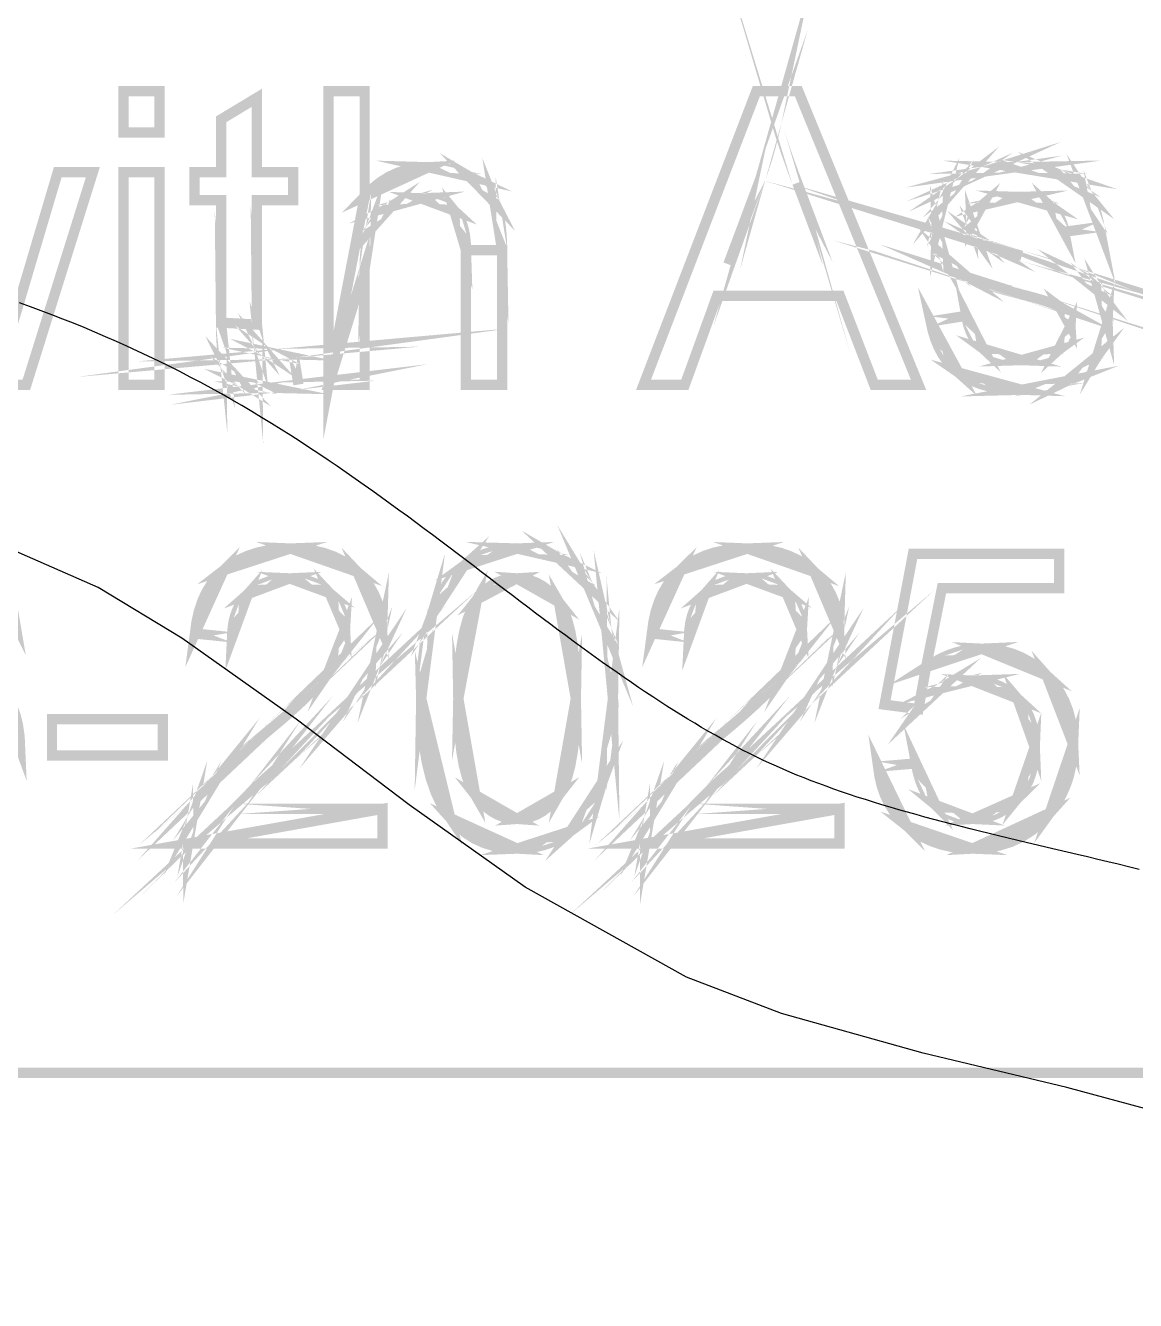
# Model space of a CAD drawing. Extents: x -600 to 1206, y -204 to 1404.
# Drawn here: x 336.7 to 444.8, y 999.1 to 1123.3 of the extents above; entities that cross this region are included whole.
import ezdxf

# ---------------------------------------------------------------- set-up
doc = ezdxf.new("R2010")
doc.units = 0
doc.linetypes.add('11', pattern=[18.75098419189453, 12.500656127929688, -6.250328063964844])
doc.layers.get('0').update_dxf_attribs({"linetype": 'CONTINUOUS'})
doc.layers.add('EASEMENT', color=7, linetype='CONTINUOUS')
doc.layers.add('POND', color=7, linetype='CONTINUOUS')

msp = doc.modelspace()

# ---------------------------------------------------------------- linework, layer by layer
at = {"color": 7, "const_width": 1}
for points in [[(0, 1200), (798.26171875, 1200), (798.26171875, 1021.25), (0, 1021.25), (0, 1200)], [(411.8359375, 1107.96875), (411.459661989796, 1108.9748086734696), (411.1120854591837, 1109.9282525510205), (410.7932079081632, 1110.829081632653), (410.5030293367347, 1111.6772959183675), (410.24154974489795, 1112.4728954081634), (410.0087691326531, 1113.215880102041), (409.8046875, 1113.90625), (411.8359375, 1107.96875)], [(409.8046875, 1113.90625), (409.6392697704082, 1113.1202168367352), (409.45551658163265, 1112.3357780612246), (409.25342793367344, 1111.5529336734692), (409.03300382653066, 1110.7716836734694), (408.7942442602041, 1109.9920280612246), (408.5371492346939, 1109.2139668367347), (408.26171875, 1108.4375), (409.8046875, 1113.90625)], [(346.2109375, 1112.87109375), (346.2109375, 1116.9140625), (349.7265625, 1116.9140625), (349.7265625, 1112.87109375), (346.2109375, 1112.87109375)], [(355.72265625, 1094.35546875), (355.72265625, 1106.2890625), (353.14453125, 1106.2890625), (353.14453125, 1109.0234375), (355.72265625, 1109.0234375), (355.72265625, 1114.16015625), (359.21875, 1116.26953125), (359.21875, 1109.0234375), (362.75390625, 1109.0234375), (362.75390625, 1106.2890625), (359.21875, 1106.2890625), (359.21875, 1094.16015625), (359.21875, 1094.16015625), (355.72265625, 1094.35546875)], [(366.19140625, 1088.28125), (366.19140625, 1116.9140625), (369.70703125, 1116.9140625), (369.70703125, 1106.640625), (369.70703125, 1106.640625), (366.19140625, 1088.28125)], [(396.85546875, 1088.28125), (407.8515625, 1116.9140625), (411.93359375, 1116.9140625), (423.65234375, 1088.28125), (419.3359375, 1088.28125), (415.99609375, 1096.953125), (404.0234375, 1096.953125), (400.87890625, 1088.28125), (396.85546875, 1088.28125)], [(409.8046875, 1113.90625), (409.8046875, 1113.90625)], [(427.7734375, 1108.046875), (428.0199697066327, 1108.2160794005106), (428.29081632653055, 1108.3777104591836), (428.58597735969386, 1108.5317681760203), (428.9054528061224, 1108.6782525510205), (429.2492426658163, 1108.8171635841836), (429.61734693877554, 1108.9485012755104), (430.009765625, 1109.072265625), (427.7734375, 1108.046875)], [(426.044921875, 1106.083984375), (426.23565051020427, 1106.4134247448983), (426.44511320153055, 1106.7265226403063), (426.6733099489795, 1107.0232780612243), (426.9202407525511, 1107.3036910076532), (427.1859056122449, 1107.5677614795918), (427.4703045280612, 1107.815489477041), (427.7734375, 1108.046875), (426.044921875, 1106.083984375)], [(324.0234375, 1096.875), (327.32421875, 1109.0234375), (330.9375, 1109.0234375), (334.04296875, 1096.9921875), (335.078125, 1093.02734375), (336.26953125, 1097.03125), (339.82421875, 1109.0234375), (343.2421875, 1109.0234375), (336.7578125, 1088.28125), (333.10546875, 1088.28125), (329.8046875, 1100.703125), (329.00390625, 1104.23828125), (324.8046875, 1088.28125), (321.1328125, 1088.28125), (324.0234375, 1096.875)], [(346.2109375, 1109.0234375), (349.7265625, 1109.0234375), (349.7265625, 1088.28125), (346.2109375, 1088.28125), (346.2109375, 1109.0234375)], [(369.70703125, 1106.640625), (370.4364636479593, 1107.3971619897961), (371.2185108418367, 1108.0373086734694), (372.05317283163265, 1108.5610650510205), (372.940449617347, 1108.9684311224491), (373.88034119897964, 1109.2594068877552), (374.8728475765306, 1109.4339923469388), (375.91796875, 1109.4921875), (369.70703125, 1106.640625)], [(375.91796875, 1109.4921875), (376.5640943877552, 1109.4736527423472), (377.18550701530614, 1109.4180484693877), (377.782206632653, 1109.3253746811222), (378.35419323979596, 1109.195631377551), (378.9014668367347, 1109.0288185586735), (379.4240274234694, 1108.8249362244899), (379.921875, 1108.583984375), (375.91796875, 1109.4921875)], [(375.91796875, 1109.4921875), (375.91796875, 1109.4921875)], [(425.41015625, 1103.515625), (425.4231106505103, 1103.9076450892862), (425.46197385204084, 1104.291294642857), (425.52674585459175, 1104.6665736607142), (425.61742665816325, 1105.0334821428573), (425.73401626275506, 1105.3920200892858), (425.87651466836735, 1105.7421875), (426.044921875, 1106.083984375), (425.41015625, 1103.515625)], [(430.009765625, 1109.072265625), (430.4185267857144, 1109.183673469388), (430.83565848214283, 1109.2779416454082), (431.2611607142857, 1109.3550701530612), (431.6950334821429, 1109.415058992347), (432.1372767857143, 1109.4579081632653), (432.587890625, 1109.4836176658164), (433.046875, 1109.4921875), (430.009765625, 1109.072265625)], [(430.009765625, 1109.072265625), (430.009765625, 1109.072265625)], [(433.046875, 1109.4921875), (433.7322624362245, 1109.4778380102046), (434.3933354591837, 1109.4347895408164), (435.0300940688776, 1109.3630420918366), (435.64253826530614, 1109.2625956632653), (436.2306680484694, 1109.1334502551022), (436.79448341836735, 1108.975605867347), (437.333984375, 1108.7890625), (433.046875, 1109.4921875)], [(433.046875, 1109.4921875), (433.046875, 1109.4921875)], [(379.921875, 1108.583984375), (379.921875, 1108.583984375)], [(379.921875, 1108.583984375), (380.3876355229593, 1108.3103475765308), (380.81393494897964, 1108.008410395408), (381.2007732780612, 1107.6781728316325), (381.54815051020415, 1107.319634885204), (381.8560666454082, 1106.9327965561224), (382.1245216836735, 1106.5176578443877), (382.353515625, 1106.07421875), (379.921875, 1108.583984375)], [(382.353515625, 1106.07421875), (382.54783163265313, 1105.5871332908166), (382.71225286989795, 1105.041055484694), (382.84677933673464, 1104.4359853316325), (382.9514110331633, 1103.7719228316328), (383.0261479591837, 1103.048867984694), (383.07099011479596, 1102.2668207908164), (383.0859375, 1101.42578125), (382.353515625, 1106.07421875)], [(408.26171875, 1108.4375), (405.1171875, 1100.0390625), (408.26171875, 1108.4375)], [(414.82421875, 1100.0390625), (411.8359375, 1107.96875), (411.8359375, 1107.96875), (414.82421875, 1100.0390625)], [(427.7734375, 1108.046875), (427.7734375, 1108.046875)], [(437.333984375, 1108.7890625), (437.8415975765307, 1108.5780054209185), (438.30974968112247, 1108.346619897959), (438.7384406887754, 1108.0949059311222), (439.12767059948976, 1107.8228635204082), (439.4774394132653, 1107.5304926658164), (439.78774713010205, 1107.217793367347), (440.05859375, 1106.884765625), (437.333984375, 1108.7890625)], [(437.333984375, 1108.7890625), (437.333984375, 1108.7890625)], [(440.05859375, 1106.884765625), (440.29854910714295, 1106.5250318877552), (440.5161830357143, 1106.132214604592), (440.7114955357142, 1105.7063137755101), (440.8844866071429, 1105.2473294005101), (441.03515625, 1104.7552614795918), (441.1635044642857, 1104.2301100127552), (441.26953125, 1103.671875), (440.05859375, 1106.884765625)], [(375.1953125, 1106.46484375), (374.7526705994899, 1106.448301977041), (374.31760204081627, 1106.3986766581634), (373.8901068239795, 1106.3159677933672), (373.47018494897964, 1106.200175382653), (373.05783641581627, 1106.0512994260203), (372.6530612244898, 1105.8693399234694), (372.255859375, 1105.654296875), (375.1953125, 1106.46484375)], [(370.29296875, 1103.45703125), (370.1375159438776, 1103.0393016581634), (370.0059789540817, 1102.5785235969386), (369.89835778061223, 1102.0746970663265), (369.8146524234694, 1101.5278220663265), (369.7548628826531, 1100.9378985969388), (369.7189891581633, 1100.3049266581634), (369.70703125, 1099.62890625), (370.29296875, 1103.45703125)], [(378.427734375, 1105.263671875), (378.08195153061234, 1105.582350127551), (377.69750478316325, 1105.8520009566328), (377.2743941326531, 1106.0726243622446), (376.81261957908174, 1106.244220344388), (376.31218112244903, 1106.3667889030612), (375.7730787627551, 1106.4403300382653), (375.1953125, 1106.46484375), (378.427734375, 1105.263671875)], [(375.1953125, 1106.46484375), (375.1953125, 1106.46484375)], [(379.5703125, 1101.42578125), (379.54699457908174, 1102.1498325892858), (379.4770408163265, 1102.8152901785716), (379.36045121173464, 1103.4221540178569), (379.19722576530614, 1103.970424107143), (378.98736447704084, 1104.4601004464287), (378.7308673469388, 1104.8911830357144), (378.427734375, 1105.263671875), (379.5703125, 1101.42578125)], [(426.181640625, 1100.732421875), (425.97696109693885, 1101.0977359693882), (425.80377072704084, 1101.4738121811224), (425.66206951530603, 1101.8606505102039), (425.5518574617347, 1102.2582509566328), (425.4731345663265, 1102.6666135204082), (425.4259008290817, 1103.0857382015306), (425.41015625, 1103.515625), (426.181640625, 1100.732421875)], [(433.30078125, 1106.6015625), (432.63711734693885, 1106.5852200255106), (432.03005420918373, 1106.536192602041), (431.4795918367346, 1106.4544802295918), (430.9857302295919, 1106.3400829081634), (430.5484693877552, 1106.1930006377552), (430.1678093112245, 1106.0132334183675), (429.84375, 1105.80078125), (433.30078125, 1106.6015625)], [(436.474609375, 1105.703125), (436.13480548469397, 1105.941485969388), (435.75713488520404, 1106.1431760204082), (435.3415975765306, 1106.3081951530612), (434.8881935586735, 1106.436543367347), (434.3969228316327, 1106.5282206632653), (433.8677853954082, 1106.5832270408164), (433.30078125, 1106.6015625), (436.474609375, 1105.703125)], [(433.30078125, 1106.6015625), (433.30078125, 1106.6015625)], [(437.83203125, 1103.203125), (437.74693080357156, 1103.6463647959185), (437.62555803571433, 1104.0609056122448), (437.46791294642856, 1104.4467474489795), (437.27399553571433, 1104.8038903061226), (437.04380580357144, 1105.1323341836735), (436.77734375000006, 1105.4320790816328), (436.474609375, 1105.703125), (437.83203125, 1103.203125)], [(440.05859375, 1106.884765625), (440.05859375, 1106.884765625)], [(372.255859375, 1105.654296875), (371.8785873724491, 1105.4109534438778), (371.53360172193874, 1105.1440927933675), (371.22090242346934, 1104.8537149234694), (370.94048947704084, 1104.5398198341838), (370.6923628826531, 1104.2024075255104), (370.47652264030614, 1103.8414779974491), (370.29296875, 1103.45703125), (372.255859375, 1105.654296875)], [(372.255859375, 1105.654296875), (372.255859375, 1105.654296875)], [(378.427734375, 1105.263671875), (378.427734375, 1105.263671875)], [(382.353515625, 1106.07421875), (382.353515625, 1106.07421875)], [(426.044921875, 1106.083984375), (426.044921875, 1106.083984375)], [(428.80859375, 1103.92578125), (428.81736288265324, 1103.7332589285716), (428.84367028061223, 1103.5463169642856), (428.88751594387753, 1103.3649553571427), (428.94889987244903, 1103.189174107143), (429.02782206632656, 1103.0189732142856), (429.12428252551024, 1102.8543526785713), (429.23828125, 1102.6953125), (428.80859375, 1103.92578125)], [(429.84375, 1105.80078125), (429.5691167091838, 1105.5664062500002), (429.3367346938776, 1105.3208705357142), (429.14660395408157, 1105.0641741071427), (428.99872448979596, 1104.7963169642858), (428.89309630102036, 1104.517299107143), (428.8297193877551, 1104.2271205357142), (428.80859375, 1103.92578125), (429.84375, 1105.80078125)], [(429.84375, 1105.80078125), (429.84375, 1105.80078125)], [(436.474609375, 1105.703125), (436.474609375, 1105.703125)], [(356.15234375, 1090.205078125), (356.0383450255103, 1090.531329719388), (355.94188456632656, 1090.9464684311224), (355.862962372449, 1091.4504942602039), (355.8015784438776, 1092.0434072066328), (355.7577327806123, 1092.7252072704082), (355.73142538265313, 1093.4958944515306), (355.72265625, 1094.35546875), (356.15234375, 1090.205078125)], [(370.29296875, 1103.45703125), (370.29296875, 1103.45703125)], [(428.447265625, 1098.759765625), (428.0351163903062, 1098.9746093750002), (427.6524633290817, 1099.2117745535716), (427.2993064413265, 1099.4712611607142), (426.97564572704084, 1099.7530691964287), (426.68148118622446, 1100.0571986607142), (426.4168128188776, 1100.3836495535716), (426.181640625, 1100.732421875), (428.447265625, 1098.759765625)], [(425.41015625, 1103.515625), (425.41015625, 1103.515625)], [(429.23828125, 1102.6953125), (429.37101403061234, 1102.5374681122453), (429.5236766581633, 1102.3875956632653), (429.69626913265296, 1102.2456951530612), (429.8887914540817, 1102.1117665816328), (430.101243622449, 1101.9858099489797), (430.3336256377551, 1101.8678252551022), (430.5859375, 1101.7578125), (429.23828125, 1102.6953125)], [(433.69140625, 1100.859375), (434.7112165178573, 1100.5821508290817), (435.6389508928571, 1100.319674744898), (436.474609375, 1100.071946747449), (437.2181919642858, 1099.8389668367347), (437.8696986607143, 1099.6207350127552), (438.4291294642857, 1099.4172512755104), (438.896484375, 1099.228515625), (433.69140625, 1100.859375)], [(428.80859375, 1103.92578125), (428.80859375, 1103.92578125)], [(441.26953125, 1103.671875), (437.83203125, 1103.203125), (437.83203125, 1103.203125), (441.26953125, 1103.671875)], [(433.80859375, 1097.0703125), (432.75211256377565, 1097.3439492984696), (431.79249043367355, 1097.6068239795918), (430.92972735969386, 1097.8589365433672), (430.1638233418368, 1098.100286989796), (429.49477838010205, 1098.3308753188776), (428.9225924744898, 1098.5507015306123), (428.447265625, 1098.759765625), (433.80859375, 1097.0703125)], [(429.23828125, 1102.6953125), (429.23828125, 1102.6953125)], [(430.5859375, 1101.7578125), (430.5859375, 1101.7578125)], [(430.5859375, 1101.7578125), (430.77845982142867, 1101.6916454081636), (431.0546875, 1101.6047512755104), (431.4146205357142, 1101.4971301020407), (431.85825892857144, 1101.3687818877552), (432.38560267857144, 1101.219706632653), (432.99665178571433, 1101.0499043367347), (433.69140625, 1100.859375), (430.5859375, 1101.7578125)], [(383.0859375, 1101.42578125), (383.0859375, 1088.28125), (379.5703125, 1088.28125), (379.5703125, 1101.42578125), (379.5703125, 1101.42578125), (383.0859375, 1101.42578125)], [(437.40234375, 1095.87890625), (437.1520248724491, 1096.018016581633), (436.81401466836735, 1096.1674904336735), (436.38831313775506, 1096.3273278061224), (435.8749202806123, 1096.4975286989797), (435.2738360969388, 1096.6780931122448), (434.5850605867347, 1096.8690210459185), (433.80859375, 1097.0703125), (437.40234375, 1095.87890625)], [(426.181640625, 1100.732421875), (426.181640625, 1100.732421875)], [(433.69140625, 1100.859375), (433.69140625, 1100.859375)], [(369.70703125, 1099.62890625), (369.70703125, 1088.28125), (366.19140625, 1088.28125), (369.70703125, 1099.62890625)], [(438.896484375, 1099.228515625), (439.30484693877565, 1099.0353954081636), (439.6873007015306, 1098.818757971939), (440.04384566326524, 1098.5786033163265), (440.37448182397964, 1098.3149314413267), (440.6792091836735, 1098.0277423469388), (440.958027742347, 1097.7170360331634), (441.2109375, 1097.3828125), (438.896484375, 1099.228515625)], [(438.896484375, 1099.228515625), (438.896484375, 1099.228515625)], [(428.447265625, 1098.759765625), (428.447265625, 1098.759765625)], [(441.2109375, 1097.3828125), (441.4337531887756, 1097.0248724489797), (441.62228954081627, 1096.6430165816328), (441.77654655612236, 1096.237244897959), (441.89652423469386, 1095.8075573979595), (441.9822225765306, 1095.3539540816328), (442.03364158163265, 1094.8764349489797), (442.05078125, 1094.375), (441.2109375, 1097.3828125)], [(427.529296875, 1089.4921875), (426.95511798469397, 1090.005181760204), (426.44351881377554, 1090.584343112245), (425.9944993622448, 1091.2296715561224), (425.6080596301021, 1091.9411670918369), (425.284199617347, 1092.7188297193877), (425.02291932397964, 1093.5626594387754), (424.82421875, 1094.47265625), (427.529296875, 1089.4921875)], [(433.80859375, 1097.0703125), (433.80859375, 1097.0703125)], [(438.4375, 1094.00390625), (438.41637436224494, 1094.3339445153065), (438.3529974489795, 1094.643255739796), (438.24736926020404, 1094.9318399234692), (438.09948979591843, 1095.1996970663265), (437.9093590561224, 1095.4468271683672), (437.6769770408164, 1095.6732302295918), (437.40234375, 1095.87890625), (438.4375, 1094.00390625)], [(441.2109375, 1097.3828125), (441.2109375, 1097.3828125)], [(359.21875, 1094.16015625), (359.22253667091843, 1093.7523915816328), (359.2338966836735, 1093.3884725765306), (359.25283003826524, 1093.0683992346937), (359.27933673469386, 1092.7921715561224), (359.31341677295916, 1092.5597895408164), (359.3550701530612, 1092.3712531887754), (359.404296875, 1092.2265625), (359.21875, 1094.16015625)], [(437.265625, 1091.689453125), (437.576530612245, 1091.9782366071431), (437.8396045918367, 1092.2809709821427), (438.0548469387755, 1092.5976562499998), (438.2222576530612, 1092.9282924107142), (438.34183673469386, 1093.2728794642858), (438.4135841836735, 1093.6314174107142), (438.4375, 1094.00390625), (437.265625, 1091.689453125)], [(437.40234375, 1095.87890625), (437.40234375, 1095.87890625)], [(424.82421875, 1094.47265625), (428.30078125, 1095.01953125), (428.30078125, 1095.01953125), (424.82421875, 1094.47265625)], [(428.30078125, 1095.01953125), (428.40581154336746, 1094.4423628826532), (428.5534917091837, 1093.9050542091836), (428.7438217474489, 1093.4076052295916), (428.97680165816325, 1092.9500159438776), (429.25243144132656, 1092.532286352041), (429.5707110969388, 1092.1544164540817), (429.931640625, 1091.81640625), (428.30078125, 1095.01953125)], [(442.05078125, 1094.375), (442.02985491071445, 1093.8769531250002), (441.9670758928571, 1093.3872767857142), (441.86244419642856, 1092.9059709821427), (441.71595982142856, 1092.4330357142858), (441.5276227678571, 1091.968470982143), (441.29743303571433, 1091.5122767857142), (441.025390625, 1091.064453125), (442.05078125, 1094.375)], [(442.05078125, 1094.375), (442.05078125, 1094.375)], [(361.2109375, 1091.2890625), (361.3859215561225, 1091.2918526785718), (361.5760522959184, 1091.3002232142858), (361.78132971938777, 1091.3141741071427), (362.0017538265306, 1091.333705357143), (362.237324617347, 1091.3588169642858), (362.48804209183675, 1091.3895089285716), (362.75390625, 1091.42578125), (361.2109375, 1091.2890625)], [(359.404296875, 1092.2265625), (359.4620934311225, 1092.1073820153063), (359.5294563137755, 1091.9953762755101), (359.60638552295916, 1091.890545280612), (359.6928810586735, 1091.7928890306123), (359.7889429209184, 1091.7024075255101), (359.89457110969386, 1091.619100765306), (360.009765625, 1091.54296875), (359.404296875, 1092.2265625)], [(438.4375, 1094.00390625), (438.4375, 1094.00390625)], [(357.63671875, 1088.61328125), (357.3481345663266, 1088.7940449617347), (357.0850605867347, 1088.9903539540817), (356.8474968112244, 1089.2022082270407), (356.6354432397959, 1089.4296077806123), (356.4488998724489, 1089.672552614796), (356.28786670918373, 1089.9310427295918), (356.15234375, 1090.205078125), (357.63671875, 1088.61328125)], [(360.009765625, 1091.54296875), (360.13711734693885, 1091.475605867347), (360.27921715561223, 1091.418606505102), (360.43606505102036, 1091.371970663265), (360.60766103316337, 1091.3356983418369), (360.79400510204084, 1091.3097895408164), (360.9950972576531, 1091.2942442602043), (361.2109375, 1091.2890625), (360.009765625, 1091.54296875)], [(359.404296875, 1092.2265625), (359.404296875, 1092.2265625)], [(360.009765625, 1091.54296875), (360.009765625, 1091.54296875)], [(429.931640625, 1091.81640625), (429.931640625, 1091.81640625)], [(429.931640625, 1091.81640625), (430.3356186224491, 1091.5210459183677), (430.78304368622446, 1091.2711256377552), (431.2739158163265, 1091.0666454081631), (431.8082350127552, 1090.907605229592), (432.3860012755102, 1090.794005102041), (433.0072146045918, 1090.7258450255101), (433.671875, 1090.703125), (429.931640625, 1091.81640625)], [(433.671875, 1090.703125), (434.33832908163276, 1090.7232541454084), (434.95376275510205, 1090.7836415816328), (435.5181760204081, 1090.8842873086733), (436.0315688775511, 1091.0251913265306), (436.49394132653066, 1091.206353635204), (436.905293367347, 1091.427774234694), (437.265625, 1091.689453125), (433.671875, 1090.703125)], [(437.265625, 1091.689453125), (437.265625, 1091.689453125)], [(361.2109375, 1091.2890625), (361.2109375, 1091.2890625)], [(362.75390625, 1091.42578125), (363.26171875, 1088.3203125), (363.26171875, 1088.3203125), (362.75390625, 1091.42578125)], [(433.671875, 1090.703125), (433.671875, 1090.703125)], [(441.025390625, 1091.064453125), (440.71388711734704, 1090.6351642219392), (440.3653140943877, 1090.2345742984694), (439.9796715561224, 1089.8626833545918), (439.556959502551, 1089.5194913903063), (439.0971779336735, 1089.2049984056123), (438.6003268494898, 1088.9192044005104), (438.06640625, 1088.662109375), (441.025390625, 1091.064453125)], [(441.025390625, 1091.064453125), (441.025390625, 1091.064453125)], [(360.60546875, 1088.0078125), (360.0761320153062, 1088.0201690051024), (359.5818718112245, 1088.0572385204082), (359.122688137755, 1088.1190210459183), (358.69858099489795, 1088.2055165816328), (358.3095503826531, 1088.316725127551), (357.9555963010204, 1088.4526466836737), (357.63671875, 1088.61328125), (360.60546875, 1088.0078125)], [(356.15234375, 1090.205078125), (356.15234375, 1090.205078125)], [(433.69140625, 1087.8125), (432.5755341198981, 1087.8467793367352), (431.5381855867347, 1087.9496173469388), (430.5793606505102, 1088.121014030612), (429.6990593112245, 1088.3609693877552), (428.8972815688776, 1088.6694834183672), (428.17402742346945, 1089.0465561224491), (427.529296875, 1089.4921875), (433.69140625, 1087.8125)], [(427.529296875, 1089.4921875), (427.529296875, 1089.4921875)], [(363.26171875, 1088.3203125), (362.8439891581633, 1088.237404336735), (362.43901466836735, 1088.1672512755101), (362.04679528061223, 1088.1098533163265), (361.667330994898, 1088.0652104591838), (361.30062181122446, 1088.0333227040817), (360.94666772959187, 1088.0141900510205), (360.60546875, 1088.0078125), (363.26171875, 1088.3203125)], [(357.63671875, 1088.61328125), (357.63671875, 1088.61328125)], [(360.60546875, 1088.0078125), (360.60546875, 1088.0078125)], [(438.06640625, 1088.662109375), (437.50358737244915, 1088.4367028061226), (436.9200414540816, 1088.2459741709183), (436.31576849489795, 1088.0899234693877), (435.690768494898, 1087.9685507015306), (435.0450414540817, 1087.881855867347), (434.37858737244903, 1087.8298389668369), (433.69140625, 1087.8125), (438.06640625, 1088.662109375)], [(433.69140625, 1087.8125), (433.69140625, 1087.8125)], [(438.06640625, 1088.662109375), (438.06640625, 1088.662109375)], [(376.259765625, 1065.888671875), (376.5790417729593, 1066.744260204082), (376.93977200255097, 1067.542051977041), (377.3419563137754, 1068.2820471938774), (377.7855947066326, 1068.9642458545918), (378.2706871811224, 1069.5886479591836), (378.79723373724494, 1070.155253507653), (379.365234375, 1070.6640625), (376.259765625, 1065.888671875)], [(353.18359375, 1064.0625), (353.3314732142858, 1065.1783721301024), (353.56305803571433, 1066.215720663265), (353.8783482142857, 1067.1745455994896), (354.27734375000006, 1068.0548469387754), (354.76004464285717, 1068.8566246811224), (355.32645089285717, 1069.5798788265306), (355.9765625, 1070.224609375), (353.18359375, 1064.0625)], [(355.9765625, 1070.224609375), (356.7024075255103, 1070.7868303571431), (357.49601403061223, 1071.2625558035716), (358.35738201530614, 1071.6517857142856), (359.2865114795918, 1071.9545200892858), (360.2834024234694, 1072.1707589285716), (361.3480548469388, 1072.300502232143), (362.48046875, 1072.34375), (355.9765625, 1070.224609375)], [(362.48046875, 1072.34375), (362.48046875, 1072.34375)], [(362.48046875, 1072.34375), (363.6228475765307, 1072.2971141581634), (364.69507334183675, 1072.157206632653), (365.6971460459184, 1071.9240274234692), (366.62906568877554, 1071.5975765306123), (367.4908322704082, 1071.1778539540817), (368.2824457908164, 1070.6648596938776), (369.00390625, 1070.05859375), (362.48046875, 1072.34375)], [(379.365234375, 1070.6640625), (379.9756855867348, 1071.109693877551), (380.62958386479596, 1071.4867665816328), (381.3269292091836, 1071.7952806122448), (382.067721619898, 1072.035235969388), (382.8519610969388, 1072.2066326530612), (383.67964764030614, 1072.3094706632653), (384.55078125, 1072.34375), (379.365234375, 1070.6640625)], [(384.55078125, 1072.34375), (385.19770408163276, 1072.3248166454082), (385.8215082908163, 1072.2680165816325), (386.42219387755097, 1072.1733498086733), (386.9997608418368, 1072.0408163265306), (387.5542091836735, 1071.8704161352039), (388.0855389030612, 1071.662149234694), (388.59375, 1071.416015625), (384.55078125, 1072.34375)], [(384.55078125, 1072.34375), (384.55078125, 1072.34375)], [(388.59375, 1071.416015625), (389.0780452806123, 1071.1342075892858), (389.5376275510204, 1070.8189174107142), (389.97249681122446, 1070.4701450892858), (390.3826530612245, 1070.087890625), (390.7680963010204, 1069.672154017857), (391.1288265306123, 1069.222935267857), (391.46484375, 1068.740234375), (388.59375, 1071.416015625)], [(397.67578125, 1064.0625), (397.8236607142858, 1065.1783721301024), (398.05524553571433, 1066.215720663265), (398.37053571428567, 1067.1745455994896), (398.76953125, 1068.0548469387754), (399.25223214285717, 1068.8566246811224), (399.81863839285717, 1069.5798788265306), (400.46875, 1070.224609375), (397.67578125, 1064.0625)], [(400.46875, 1070.224609375), (401.1945950255103, 1070.7868303571431), (401.98820153061223, 1071.2625558035716), (402.84956951530603, 1071.6517857142856), (403.7786989795919, 1071.9545200892858), (404.7755899234694, 1072.1707589285716), (405.8402423469388, 1072.300502232143), (406.97265625, 1072.34375), (400.46875, 1070.224609375)], [(406.97265625, 1072.34375), (406.97265625, 1072.34375)], [(406.97265625, 1072.34375), (408.1150350765307, 1072.2971141581634), (409.18726084183675, 1072.157206632653), (410.1893335459183, 1071.9240274234692), (411.12125318877554, 1071.5975765306123), (411.9830197704082, 1071.1778539540817), (412.77463329081627, 1070.6648596938776), (413.49609375, 1070.05859375), (406.97265625, 1072.34375)], [(423.6328125, 1056.69921875), (420.33203125, 1057.12890625), (423.10546875, 1071.8359375), (437.34375, 1071.8359375), (437.34375, 1068.4765625), (425.91796875, 1068.4765625), (424.375, 1060.78125), (424.375, 1060.78125), (423.6328125, 1056.69921875)], [(333.056640625, 1070.44921875), (333.63799426020415, 1069.8784279336737), (334.1487962372449, 1069.2486447704082), (334.5890465561224, 1068.559869260204), (334.95874521683675, 1067.8121014030614), (335.25789221938777, 1067.0053411989797), (335.48648756377554, 1066.1395886479593), (335.64453125, 1065.21484375), (333.056640625, 1070.44921875)], [(375.21484375, 1057.71484375), (375.2361686862246, 1059.1252790178573), (375.300143494898, 1060.454799107143), (375.40676817602036, 1061.703404017857), (375.55604272959187, 1062.8710937500002), (375.7479671556123, 1063.9578683035716), (375.9825414540817, 1064.9637276785716), (376.259765625, 1065.888671875), (375.21484375, 1057.71484375)], [(379.365234375, 1070.6640625), (379.365234375, 1070.6640625)], [(388.59375, 1071.416015625), (388.59375, 1071.416015625)], [(391.46484375, 1068.740234375), (391.77853954081644, 1068.2252471301022), (392.0723054846939, 1067.6791693239797), (392.3461415816326, 1067.1020009566325), (392.60004783163265, 1066.4937420280614), (392.83402423469386, 1065.8543925382653), (393.0480707908164, 1065.1839524872448), (393.2421875, 1064.482421875), (391.46484375, 1068.740234375)], [(355.9765625, 1070.224609375), (355.9765625, 1070.224609375)], [(362.40234375, 1069.43359375), (361.69762436224494, 1069.4025031887759), (361.0343590561224, 1069.3092315051022), (360.4125478316326, 1069.1537786989795), (359.83219068877554, 1068.9361447704082), (359.293287627551, 1068.6563297193877), (358.7958386479592, 1068.3143335459185), (358.33984375, 1067.91015625), (362.40234375, 1069.43359375)], [(366.298828125, 1067.998046875), (365.8533960459185, 1068.3789062500002), (365.3708944515306, 1068.701171875), (364.85132334183663, 1068.9648437499998), (364.29468271683675, 1069.169921875), (363.7009725765306, 1069.31640625), (363.0701929209184, 1069.404296875), (362.40234375, 1069.43359375), (366.298828125, 1067.998046875)], [(362.40234375, 1069.43359375), (362.40234375, 1069.43359375)], [(367.79296875, 1064.47265625), (367.76247608418373, 1065.0564014668369), (367.6709980867347, 1065.6134406887757), (367.518534757653, 1066.1437739158164), (367.30508609693885, 1066.6474011479593), (367.0306521045918, 1067.124322385204), (366.6952327806123, 1067.574537627551), (366.298828125, 1067.998046875), (367.79296875, 1064.47265625)], [(369.00390625, 1070.05859375), (369.00390625, 1070.05859375)], [(369.00390625, 1070.05859375), (369.64126275510216, 1069.3833705357144), (370.18056441326524, 1068.6635044642858), (370.62181122448976, 1067.8989955357142), (370.96500318877554, 1067.08984375), (371.21014030612247, 1066.236049107143), (371.3572225765306, 1065.3376116071431), (371.40625, 1064.39453125), (369.00390625, 1070.05859375)], [(384.51171875, 1069.43359375), (383.8396843112246, 1069.3917410714291), (383.20750956632656, 1069.2661830357142), (382.6151945153061, 1069.0569196428569), (382.06273915816325, 1068.763950892857), (381.55014349489795, 1068.3872767857142), (381.07740752551024, 1067.9268973214284), (380.64453125, 1067.3828125), (384.51171875, 1069.43359375)], [(388.623046875, 1067.109375), (388.13496492346945, 1067.726004464286), (387.61379942602036, 1068.2477678571431), (387.05955038265296, 1068.6746651785713), (386.47221779336735, 1069.0066964285716), (385.85180165816325, 1069.243861607143), (385.19830197704084, 1069.3861607142858), (384.51171875, 1069.43359375), (388.623046875, 1067.109375)], [(384.51171875, 1069.43359375), (384.51171875, 1069.43359375)], [(390.2734375, 1057.71484375), (390.23975605867355, 1059.6380739795923), (390.1387117346939, 1061.367586096939), (389.9703045280612, 1062.9033801020407), (389.73453443877554, 1064.245455994898), (389.43140146683675, 1065.3938137755101), (389.06090561224494, 1066.3484534438776), (388.623046875, 1067.109375), (390.2734375, 1057.71484375)], [(400.46875, 1070.224609375), (400.46875, 1070.224609375)], [(406.89453125, 1069.43359375), (406.189811862245, 1069.4025031887759), (405.5265465561224, 1069.3092315051022), (404.9047353316326, 1069.1537786989795), (404.32437818877554, 1068.9361447704082), (403.7854751275511, 1068.6563297193877), (403.2880261479592, 1068.3143335459185), (402.83203125, 1067.91015625), (406.89453125, 1069.43359375)], [(410.791015625, 1067.998046875), (410.3455835459185, 1068.3789062500002), (409.86308195153066, 1068.701171875), (409.3435108418367, 1068.9648437499998), (408.78687021683675, 1069.169921875), (408.1931600765306, 1069.31640625), (407.5623804209184, 1069.404296875), (406.89453125, 1069.43359375), (410.791015625, 1067.998046875)], [(406.89453125, 1069.43359375), (406.89453125, 1069.43359375)], [(412.28515625, 1064.47265625), (412.25466358418373, 1065.0564014668369), (412.16318558673476, 1065.6134406887757), (412.010722257653, 1066.1437739158164), (411.7972735969388, 1066.6474011479593), (411.5228396045918, 1067.124322385204), (411.1874202806123, 1067.574537627551), (410.791015625, 1067.998046875), (412.28515625, 1064.47265625)], [(413.49609375, 1070.05859375), (413.49609375, 1070.05859375)], [(413.49609375, 1070.05859375), (414.1334502551021, 1069.3833705357144), (414.6727519132653, 1068.6635044642858), (415.1139987244897, 1067.8989955357142), (415.45719068877554, 1067.08984375), (415.70232780612247, 1066.236049107143), (415.8494100765306, 1065.3376116071431), (415.8984375, 1064.39453125), (413.49609375, 1070.05859375)], [(366.298828125, 1067.998046875), (366.298828125, 1067.998046875)], [(391.46484375, 1068.740234375), (391.46484375, 1068.740234375)], [(393.2421875, 1064.482421875), (393.4131855867348, 1063.7296715561226), (393.55787627551024, 1062.905572385204), (393.6762595663265, 1062.0101243622448), (393.76833545918373, 1061.043327487245), (393.8341039540817, 1060.0051817602043), (393.8735650510205, 1058.8956871811226), (393.88671875, 1057.71484375), (393.2421875, 1064.482421875)], [(410.791015625, 1067.998046875), (410.791015625, 1067.998046875)], [(368.369140625, 1057.51953125), (367.85913584183686, 1056.9670758928573), (367.2610411352041, 1056.3588169642858), (366.57485650510205, 1055.6947544642858), (365.80058195153066, 1054.9748883928573), (364.9382174744898, 1054.19921875), (363.98776307397964, 1053.3677455357142), (362.94921875, 1052.48046875), (368.369140625, 1057.51953125)], [(358.33984375, 1067.91015625), (357.93526785714295, 1067.450972576531), (357.59207589285717, 1066.9439572704082), (357.31026785714283, 1066.3891103316325), (357.08984375000006, 1065.786431760204), (356.93080357142856, 1065.1359215561224), (356.83314732142856, 1064.437579719388), (356.796875, 1063.69140625), (358.33984375, 1067.91015625)], [(358.33984375, 1067.91015625), (358.33984375, 1067.91015625)], [(366.15234375, 1060.244140625), (366.58761160714295, 1060.8781090561226), (366.95591517857144, 1061.5021125637754), (367.25725446428567, 1062.116151147959), (367.4916294642857, 1062.7202248086735), (367.65904017857144, 1063.3143335459185), (367.7594866071429, 1063.898477359694), (367.79296875, 1064.47265625), (366.15234375, 1060.244140625)], [(380.64453125, 1067.3828125), (380.1626275510205, 1066.5445631377554), (379.754862882653, 1065.525350765306), (379.4212372448979, 1064.325175382653), (379.1617506377551, 1062.9440369897961), (378.97640306122446, 1061.3819355867347), (378.86519451530614, 1059.6388711734694), (378.828125, 1057.71484375), (380.64453125, 1067.3828125)], [(380.64453125, 1067.3828125), (380.64453125, 1067.3828125)], [(388.623046875, 1067.109375), (388.623046875, 1067.109375)], [(412.861328125, 1057.51953125), (412.3513233418368, 1056.9670758928573), (411.7532286352041, 1056.3588169642858), (411.067044005102, 1055.6947544642858), (410.29276945153066, 1054.9748883928573), (409.4304049744899, 1054.19921875), (408.47995057397964, 1053.3677455357142), (407.44140625, 1052.48046875), (412.861328125, 1057.51953125)], [(402.83203125, 1067.91015625), (402.42745535714295, 1067.450972576531), (402.0842633928571, 1066.9439572704082), (401.8024553571428, 1066.3891103316325), (401.58203125000006, 1065.786431760204), (401.42299107142856, 1065.1359215561224), (401.32533482142856, 1064.437579719388), (401.2890625, 1063.69140625), (402.83203125, 1067.91015625)], [(402.83203125, 1067.91015625), (402.83203125, 1067.91015625)], [(410.64453125, 1060.244140625), (411.079799107143, 1060.8781090561226), (411.44810267857144, 1061.5021125637754), (411.74944196428567, 1062.116151147959), (411.9838169642857, 1062.7202248086735), (412.15122767857144, 1063.3143335459185), (412.2516741071429, 1063.898477359694), (412.28515625, 1064.47265625), (410.64453125, 1060.244140625)], [(371.40625, 1064.39453125), (371.3919005102042, 1063.9046556122453), (371.34885204081627, 1063.4171715561224), (371.2771045918367, 1062.9320790816325), (371.17665816326536, 1062.4493781887757), (371.04751275510205, 1061.969068877551), (370.889668367347, 1061.4911511479593), (370.703125, 1061.015625), (371.40625, 1064.39453125)], [(376.259765625, 1065.888671875), (376.259765625, 1065.888671875)], [(415.8984375, 1064.39453125), (415.88408801020415, 1063.9046556122453), (415.8410395408164, 1063.4171715561224), (415.76929209183675, 1062.9320790816325), (415.6688456632653, 1062.4493781887757), (415.53970025510205, 1061.969068877551), (415.381855867347, 1061.4911511479593), (415.1953125, 1061.015625), (415.8984375, 1064.39453125)], [(355.244140625, 1049.84375), (355.72783801020415, 1050.3914221938778), (356.26933195153066, 1050.9630102040817), (356.8686224489795, 1051.558514030612), (357.5257095025511, 1052.1779336734694), (358.24059311224494, 1052.821269132653), (359.0132732780612, 1053.4885204081634), (359.84375, 1054.1796875), (355.244140625, 1049.84375)], [(359.84375, 1054.1796875), (361.11567283163276, 1055.24095184949), (362.26403061224494, 1056.2372448979593), (363.2888233418367, 1057.168566645408), (364.1900510204082, 1058.0349170918369), (364.96771364795916, 1058.8362962372448), (365.6218112244898, 1059.5727040816325), (366.15234375, 1060.244140625), (359.84375, 1054.1796875)], [(367.79296875, 1064.47265625), (367.79296875, 1064.47265625)], [(371.40625, 1064.39453125), (371.40625, 1064.39453125)], [(399.736328125, 1049.84375), (400.2200255102042, 1050.3914221938778), (400.7615194515306, 1050.9630102040817), (401.3608099489796, 1051.558514030612), (402.0178970025511, 1052.1779336734694), (402.73278061224494, 1052.821269132653), (403.50546077806126, 1053.4885204081634), (404.3359375, 1054.1796875), (399.736328125, 1049.84375)], [(393.2421875, 1064.482421875), (393.2421875, 1064.482421875)], [(404.3359375, 1054.1796875), (405.6078603316327, 1055.24095184949), (406.75621811224494, 1056.2372448979593), (407.7810108418367, 1057.168566645408), (408.6822385204082, 1058.0349170918369), (409.4599011479592, 1058.8362962372448), (410.1139987244898, 1059.5727040816325), (410.64453125, 1060.244140625), (404.3359375, 1054.1796875)], [(412.28515625, 1064.47265625), (412.28515625, 1064.47265625)], [(415.8984375, 1064.39453125), (415.8984375, 1064.39453125)], [(356.796875, 1063.69140625), (353.18359375, 1064.0625), (353.18359375, 1064.0625), (356.796875, 1063.69140625)], [(370.703125, 1061.015625), (370.4832987882654, 1060.5377072704086), (370.22560586734687, 1060.0526147959185), (369.9300462372448, 1059.5603475765304), (369.5966198979592, 1059.0609056122448), (369.22532684948976, 1058.5542889030612), (368.81616709183675, 1058.0404974489797), (368.369140625, 1057.51953125), (370.703125, 1061.015625)], [(388.623046875, 1048.33984375), (389.06090561224505, 1049.1051498724494), (389.4314014668368, 1050.0617825255101), (389.7345344387755, 1051.2097417091836), (389.97030452806126, 1052.5490274234694), (390.13871173469386, 1054.0796396683672), (390.2397560586735, 1055.8015784438776), (390.2734375, 1057.71484375), (388.623046875, 1048.33984375)], [(401.2890625, 1063.69140625), (397.67578125, 1064.0625), (397.67578125, 1064.0625), (401.2890625, 1063.69140625)], [(415.1953125, 1061.015625), (414.9754862882654, 1060.5377072704086), (414.7177933673469, 1060.0526147959185), (414.4222337372448, 1059.5603475765304), (414.0888073979592, 1059.0609056122448), (413.7175143494898, 1058.5542889030612), (413.30835459183675, 1058.0404974489797), (412.861328125, 1057.51953125), (415.1953125, 1061.015625)], [(378.046875, 1046.07421875), (377.29551977040825, 1047.1871014030614), (376.65975765306126, 1048.483338647959), (376.13958864795916, 1049.9629304846937), (375.7350127551021, 1051.6258769132653), (375.4460299744898, 1053.4721779336735), (375.27264030612247, 1055.5018335459183), (375.21484375, 1057.71484375), (378.046875, 1046.07421875)], [(424.375, 1060.78125), (425.1167889030613, 1061.2579719387759), (425.8689413265306, 1061.6613520408164), (426.6314572704081, 1061.9913903061224), (427.4043367346939, 1062.248086734694), (428.1875797193878, 1062.4314413265306), (428.9811862244898, 1062.5414540816328), (429.78515625, 1062.578125), (424.375, 1060.78125)], [(429.78515625, 1062.578125), (429.78515625, 1062.578125)], [(429.78515625, 1062.578125), (430.83266900510216, 1062.5251116071431), (431.83235012755097, 1062.3660714285713), (432.78419961734687, 1062.1010044642856), (433.6882174744898, 1061.7299107142858), (434.54440369897964, 1061.2527901785716), (435.3527582908163, 1060.669642857143), (436.11328125, 1059.98046875), (429.78515625, 1062.578125)], [(370.703125, 1061.015625), (370.703125, 1061.015625)], [(415.1953125, 1061.015625), (415.1953125, 1061.015625)], [(333.681640625, 1059.580078125), (334.3371332908164, 1058.8097895408166), (334.89178093112247, 1057.9777184311224), (335.3455835459183, 1057.083864795918), (335.69854113520415, 1056.128228635204), (335.9506536989796, 1055.1108099489795), (336.10192123724494, 1054.031608737245), (336.15234375, 1052.890625), (333.681640625, 1059.580078125)], [(366.15234375, 1060.244140625), (366.15234375, 1060.244140625)], [(410.64453125, 1060.244140625), (410.64453125, 1060.244140625)], [(425.78125, 1058.701171875), (425.40258290816337, 1058.4713807397961), (425.047831632653, 1058.2228555484692), (424.7169961734693, 1057.9555963010203), (424.4100765306123, 1057.6696029974491), (424.1270727040816, 1057.3648756377552), (423.8679846938776, 1057.0414142219388), (423.6328125, 1056.69921875), (425.78125, 1058.701171875)], [(428.84765625, 1059.47265625), (428.3689413265307, 1059.4569116709188), (427.90377869897964, 1059.4096779336735), (427.45216836734687, 1059.330955038265), (427.01411033163265, 1059.220742984694), (426.58960459183675, 1059.079041772959), (426.17865114795916, 1058.9058514030612), (425.78125, 1058.701171875), (428.84765625, 1059.47265625)], [(433.271484375, 1057.734375), (432.7674585459185, 1058.1955516581636), (432.2207828443877, 1058.5857780612246), (431.6314572704081, 1058.9050542091836), (430.99948182397964, 1059.153380102041), (430.32485650510205, 1059.330755739796), (429.60758131377554, 1059.4371811224491), (428.84765625, 1059.47265625), (433.271484375, 1057.734375)], [(428.84765625, 1059.47265625), (428.84765625, 1059.47265625)], [(434.9609375, 1052.98828125), (434.926458864796, 1053.82174744898), (434.8230229591836, 1054.6033960459183), (434.65062978316325, 1055.3332270408162), (434.4092793367347, 1056.0112404336735), (434.09897161989795, 1056.6374362244896), (433.7197066326531, 1057.2118144132653), (433.271484375, 1057.734375), (434.9609375, 1052.98828125)], [(436.11328125, 1059.98046875), (436.11328125, 1059.98046875)], [(436.11328125, 1059.98046875), (436.79727359693885, 1059.2079878826535), (437.3760363520408, 1058.3749202806125), (437.8495695153061, 1057.4812659438776), (438.21787308673476, 1056.5270248724491), (438.4809470663265, 1055.5121970663265), (438.6387914540817, 1054.4367825255104), (438.69140625, 1053.30078125), (436.11328125, 1059.98046875)], [(362.94921875, 1052.48046875), (362.0914381377552, 1051.7564174107144), (361.32613201530614, 1051.1021205357144), (360.653300382653, 1050.517578125), (360.07294323979596, 1050.0027901785716), (359.5850605867347, 1049.5577566964287), (359.1896524234694, 1049.1824776785716), (358.88671875, 1048.876953125), (362.94921875, 1052.48046875)], [(407.44140625, 1052.48046875), (406.5836256377552, 1051.7564174107144), (405.8183195153062, 1051.1021205357144), (405.145487882653, 1050.517578125), (404.5651307397959, 1050.0027901785716), (404.0772480867347, 1049.5577566964287), (403.6818399234694, 1049.1824776785716), (403.37890625, 1048.876953125), (407.44140625, 1052.48046875)], [(425.78125, 1058.701171875), (425.78125, 1058.701171875)], [(368.369140625, 1057.51953125), (368.369140625, 1057.51953125)], [(375.21484375, 1057.71484375), (375.21484375, 1057.71484375)], [(378.828125, 1057.71484375), (378.8618064413266, 1055.7965959821431), (378.9628507653062, 1054.0708705357144), (379.1312579719387, 1052.5376674107142), (379.36702806122446, 1051.196986607143), (379.67016103316325, 1050.048828125), (380.04065688775506, 1049.0931919642858), (380.478515625, 1048.330078125), (378.828125, 1057.71484375)], [(390.2734375, 1057.71484375), (390.2734375, 1057.71484375)], [(393.88671875, 1057.71484375), (393.865593112245, 1056.3147720025513), (393.8022161989796, 1054.9940210459183), (393.6965880102041, 1053.752590880102), (393.5487085459184, 1052.590481505102), (393.35857780612247, 1051.5076929209183), (393.1261957908164, 1050.504225127551), (392.8515625, 1049.580078125), (393.88671875, 1057.71484375)], [(393.88671875, 1057.71484375), (393.88671875, 1057.71484375)], [(412.861328125, 1057.51953125), (412.861328125, 1057.51953125)], [(433.271484375, 1057.734375), (433.271484375, 1057.734375)], [(339.2578125, 1052.1875), (339.2578125, 1055.72265625), (350.05859375, 1055.72265625), (350.05859375, 1052.1875), (339.2578125, 1052.1875)], [(433.203125, 1047.91015625), (433.6694834183674, 1048.4825414540817), (434.0640943877551, 1049.1059470663265), (434.3869579081632, 1049.7803730867347), (434.63807397959187, 1050.5058195153063), (434.81744260204084, 1051.282286352041), (434.92506377551024, 1052.1097735969388), (434.9609375, 1052.98828125), (433.203125, 1047.91015625)], [(352.9296875, 1046.03515625), (353.1538982780613, 1046.5864158163267), (353.41358418367344, 1047.1352838010203), (353.7087452168367, 1047.6817602040815), (354.039381377551, 1048.2258450255104), (354.4054926658163, 1048.767538265306), (354.80707908163265, 1049.3068399234694), (355.244140625, 1049.84375), (352.9296875, 1046.03515625)], [(358.88671875, 1048.876953125), (358.63639987244903, 1048.6061065051022), (358.39883609693885, 1048.3348612882653), (358.17402742346934, 1048.0632174744894), (357.96197385204084, 1047.7911750637757), (357.7626753826531, 1047.5187340561224), (357.57613201530614, 1047.2458944515306), (357.40234375, 1046.97265625), (358.88671875, 1048.876953125)], [(397.421875, 1046.03515625), (397.64608577806126, 1046.5864158163267), (397.90577168367344, 1047.1352838010203), (398.2009327168367, 1047.6817602040815), (398.5315688775511, 1048.2258450255104), (398.8976801658163, 1048.767538265306), (399.29926658163265, 1049.3068399234694), (399.736328125, 1049.84375), (397.421875, 1046.03515625)], [(403.37890625, 1048.876953125), (403.1285873724491, 1048.6061065051022), (402.89102359693885, 1048.3348612882653), (402.66621492346934, 1048.0632174744894), (402.45416135204084, 1047.7911750637757), (402.2548628826531, 1047.5187340561224), (402.06831951530614, 1047.2458944515306), (401.89453125, 1046.97265625), (403.37890625, 1048.876953125)], [(359.84375, 1054.1796875), (359.84375, 1054.1796875)], [(404.3359375, 1054.1796875), (404.3359375, 1054.1796875)], [(422.529296875, 1045.29296875), (421.8666294642858, 1045.9470663265306), (421.29045758928567, 1046.6593590561224), (420.80078125, 1047.4298469387754), (420.39760044642856, 1048.2585299744899), (420.08091517857144, 1049.1454081632653), (419.8507254464286, 1050.0904815051022), (419.70703125, 1051.09375), (422.529296875, 1045.29296875)], [(438.69140625, 1053.30078125), (438.64516900510216, 1052.2118144132655), (438.5064572704082, 1051.1658960459185), (438.2752710459183, 1050.163026147959), (437.9516103316327, 1049.2032047193877), (437.5354751275511, 1048.286431760204), (437.0268654336735, 1047.4127072704082), (436.42578125, 1046.58203125), (438.69140625, 1053.30078125)], [(438.69140625, 1053.30078125), (438.69140625, 1053.30078125)], [(362.94921875, 1052.48046875), (362.94921875, 1052.48046875)], [(407.44140625, 1052.48046875), (407.44140625, 1052.48046875)], [(434.9609375, 1052.98828125), (434.9609375, 1052.98828125)], [(352.51953125, 1043.59375), (352.51833545918373, 1043.954480229592), (352.53706951530614, 1044.311224489796), (352.5757334183673, 1044.6639827806123), (352.63432716836735, 1045.012755102041), (352.71285076530614, 1045.3575414540817), (352.8113042091837, 1045.698341836735), (352.9296875, 1046.03515625), (352.51953125, 1043.59375)], [(397.01171875, 1043.59375), (397.01052295918373, 1043.954480229592), (397.0292570153061, 1044.311224489796), (397.06792091836735, 1044.6639827806123), (397.1265146683674, 1045.012755102041), (397.20503826530614, 1045.3575414540817), (397.3034917091837, 1045.698341836735), (397.421875, 1046.03515625), (397.01171875, 1043.59375)], [(419.70703125, 1051.09375), (423.3984375, 1051.40625), (423.3984375, 1051.40625), (419.70703125, 1051.09375)], [(423.3984375, 1051.40625), (423.5377471301021, 1050.663464604592), (423.7213010204082, 1049.975286989796), (423.9490991709183, 1049.341717155612), (424.22114158163265, 1048.762755102041), (424.5374282525511, 1048.2384008290817), (424.8979591836735, 1047.7686543367347), (425.302734375, 1047.353515625), (423.3984375, 1051.40625)], [(355.244140625, 1049.84375), (355.244140625, 1049.84375)], [(384.55078125, 1045.99609375), (385.22700095663276, 1046.0439253826532), (385.87173150510205, 1046.1874202806123), (386.48497289540813, 1046.4265784438774), (387.066725127551, 1046.761399872449), (387.6169882015306, 1047.1918845663265), (388.135762117347, 1047.7180325255104), (388.623046875, 1048.33984375), (384.55078125, 1045.99609375)], [(392.8515625, 1049.580078125), (392.53487723214295, 1048.7242904974494), (392.1763392857143, 1047.9259008290817), (391.7759486607143, 1047.1849091198978), (391.33370535714283, 1046.501315369898), (390.849609375, 1045.8751195790817), (390.3236607142857, 1045.306321747449), (389.755859375, 1044.794921875), (392.8515625, 1049.580078125)], [(392.8515625, 1049.580078125), (392.8515625, 1049.580078125)], [(399.736328125, 1049.84375), (399.736328125, 1049.84375)], [(358.88671875, 1048.876953125), (358.88671875, 1048.876953125)], [(380.478515625, 1048.330078125), (380.478515625, 1048.330078125)], [(380.478515625, 1048.330078125), (380.96580038265313, 1047.7108577806125), (381.4845742984694, 1047.1869021045918), (382.0348373724489, 1046.7582110969386), (382.61658960459187, 1046.4247847576532), (383.22983099489795, 1046.1866230867347), (383.87456154336735, 1046.0437260841836), (384.55078125, 1045.99609375), (380.478515625, 1048.330078125)], [(388.623046875, 1048.33984375), (388.623046875, 1048.33984375)], [(403.37890625, 1048.876953125), (403.37890625, 1048.876953125)], [(428.90625, 1045.99609375), (429.6157525510205, 1046.0351562500002), (430.2933673469388, 1046.15234375), (430.939094387755, 1046.3476562499998), (431.55293367346945, 1046.62109375), (432.1348852040816, 1046.97265625), (432.68494897959187, 1047.40234375), (433.203125, 1047.91015625), (428.90625, 1045.99609375)], [(371.4453125, 1046.97265625), (371.4453125, 1043.59375), (352.51953125, 1043.59375), (352.51953125, 1043.59375), (371.4453125, 1046.97265625)], [(357.40234375, 1046.97265625), (371.4453125, 1046.97265625), (357.40234375, 1046.97265625)], [(384.55078125, 1043.10546875), (383.40401785714295, 1043.166055484694), (382.3297991071429, 1043.3478156887754), (381.32812499999994, 1043.6507493622448), (380.39899553571433, 1044.0748565051022), (379.5424107142857, 1044.620137117347), (378.75837053571433, 1045.2865911989797), (378.046875, 1046.07421875), (384.55078125, 1043.10546875)], [(415.9375, 1046.97265625), (415.9375, 1043.59375), (397.01171875, 1043.59375), (397.01171875, 1043.59375), (415.9375, 1046.97265625)], [(401.89453125, 1046.97265625), (415.9375, 1046.97265625), (401.89453125, 1046.97265625)], [(425.302734375, 1047.353515625), (425.302734375, 1047.353515625)], [(425.302734375, 1047.353515625), (425.7421875000001, 1046.9933832908166), (426.20675223214283, 1046.6886559311224), (426.6964285714285, 1046.439333545918), (427.21121651785717, 1046.245416135204), (427.75111607142856, 1046.1069036989795), (428.31612723214283, 1046.0237962372448), (428.90625, 1045.99609375), (425.302734375, 1047.353515625)], [(433.203125, 1047.91015625), (433.203125, 1047.91015625)], [(352.9296875, 1046.03515625), (352.9296875, 1046.03515625)], [(378.046875, 1046.07421875), (378.046875, 1046.07421875)], [(384.55078125, 1045.99609375), (384.55078125, 1045.99609375)], [(397.421875, 1046.03515625), (397.421875, 1046.03515625)], [(428.90625, 1043.10546875), (427.81947544642867, 1043.150111607143), (426.79129464285717, 1043.2840401785713), (425.82170758928567, 1043.5072544642858), (424.9107142857144, 1043.8197544642858), (424.0583147321429, 1044.2215401785716), (423.26450892857144, 1044.712611607143), (422.529296875, 1045.29296875), (428.90625, 1043.10546875)], [(436.42578125, 1046.58203125), (435.59789540816337, 1045.659677933674), (434.6878985969388, 1044.879225127551), (433.6957908163265, 1044.2406728316325), (432.6215720663265, 1043.7440210459185), (431.4652423469388, 1043.3892697704082), (430.22680165816325, 1043.1764190051022), (428.90625, 1043.10546875), (436.42578125, 1046.58203125)], [(428.90625, 1045.99609375), (428.90625, 1045.99609375)], [(436.42578125, 1046.58203125), (436.42578125, 1046.58203125)], [(389.755859375, 1044.794921875), (389.1450095663266, 1044.3466996173472), (388.48991549744903, 1043.9674346301022), (387.7905771683673, 1043.657126913265), (387.0469945790817, 1043.4157764668369), (386.25916772959187, 1043.2433832908164), (385.42709661989795, 1043.139947385204), (384.55078125, 1043.10546875), (389.755859375, 1044.794921875)], [(389.755859375, 1044.794921875), (389.755859375, 1044.794921875)], [(422.529296875, 1045.29296875), (422.529296875, 1045.29296875)], [(384.55078125, 1043.10546875), (384.55078125, 1043.10546875)], [(428.90625, 1043.10546875), (428.90625, 1043.10546875)]]:
    msp.add_lwpolyline(points, dxfattribs=at)
at = {"layer": 'EASEMENT', "color": 7, "linetype": '11'}
msp.add_lwpolyline([(445.11868374780045, 1041.080311659919), (444.10299900336565, 1041.328391710668), (443.09254575065154, 1041.5729438092437), (442.0874977490729, 1041.8142741739148), (441.0880321756605, 1042.0526891201837), (440.094326207446, 1042.2884949635531), (439.1065570214597, 1042.5219980195259), (438.1249017947322, 1042.7535046036041), (437.14953770429486, 1042.983321031291), (436.18064192717827, 1043.2117536180888), (435.2183916404134, 1043.4391086795), (434.2629640210306, 1043.6656925310276), (433.31453707221215, 1043.8918158998551), (432.3733079355876, 1044.1177914601078), (431.43949091177853, 1044.3438338276558), (430.5133006570935, 1044.5701407379515), (429.59495182784065, 1044.796909926448), (428.68465908032897, 1045.0243391285983), (427.7826370708666, 1045.2526260798536), (426.8891004557621, 1045.4819685156676), (426.00426389132406, 1045.7125641714924), (425.1283420338606, 1045.9446107827807), (424.2615495396807, 1046.1783060849848), (423.4041010650925, 1046.4138478135576), (422.55621126640506, 1046.6514337039514), (421.718094799926, 1046.8912614916192), (420.8899663219646, 1047.133528912013), (420.07204773623846, 1047.3784057111302), (419.2645698825189, 1047.6259436102646), (418.4677287782355, 1047.876230208272), (417.68171770388074, 1048.1293596716316), (416.9067299399468, 1048.3854261668241), (416.14295876692574, 1048.644523860329), (415.39059746530995, 1048.9067469186264), (414.64983931559175, 1049.1721895081957), (413.9208675847859, 1049.44092985162), (413.20382154939, 1049.713002495755), (412.4988314653509, 1049.9884487624975), (411.80602773165185, 1050.2673104595087), (411.1255531273813, 1050.549624081988), (410.45813749599245, 1050.8351664389015), (409.80001500787205, 1051.1256174281798), (409.14531988390274, 1051.423552643194), (408.48924232536376, 1051.731065446412), (407.8319065369436, 1052.0479966744685), (407.17332501025373, 1052.3742389101676), (406.5133719975055, 1052.7097478901449), (405.85192175091186, 1053.0544793510355), (405.188848522685, 1053.4083890294748), (404.52402656503693, 1053.771432662098), (403.85733013024776, 1054.143565986461), (403.18864633648514, 1054.5247889734324), (402.5178960833115, 1054.9150400319663), (401.8450043970745, 1055.3141839500468), (401.16989630412127, 1055.7220855156565), (400.49249683079915, 1056.1386095167793), (399.8127310034555, 1056.5636207413986), (399.13052384843775, 1056.9969839774983), (398.44580039209313, 1057.4385640130608), (397.758485660769, 1057.888225636071), (397.0685046808127, 1058.345833634511), (396.37578247857164, 1058.8112527963654), (395.6802440803932, 1059.284347909617), (394.98181451262474, 1059.7649837622498), (394.28041880161345, 1060.2530251422468), (393.5759819737068, 1060.7483368375918), (392.8684294493629, 1061.2507833560148), (392.15772698632225, 1061.7601779832744), (391.4438004157653, 1062.2762879757736), (390.7265370535998, 1062.7988927672109), (390.0058242157344, 1063.327771791283), (389.2815492180763, 1063.862704481689), (388.55359937653407, 1064.4034702721253), (387.8218620070153, 1064.9498485962904), (387.0862244254279, 1065.501618887882), (386.3465739476802, 1066.0585605805977), (385.60279788968, 1066.620453108135), (384.8547835673352, 1067.187075904192), (384.1024182965534, 1067.7582084024664), (383.34558939324336, 1068.3336300366554), (382.58418417331245, 1068.9131202404578), (381.81808995266874, 1069.4964584475704), (381.04719397803797, 1070.083424240843), (380.271363418894, 1070.6737878160345), (379.4904178030049, 1071.26727653559), (378.7041697563617, 1071.8636084410002), (377.9124319049554, 1072.4625015737543), (377.1150168747771, 1073.063673975341), (376.3117372918183, 1073.6668436872515), (375.5024057820698, 1074.2717287509738), (374.6868349715229, 1074.8780472079986), (373.8648374861689, 1075.4855170998148), (373.03622595199863, 1076.0938564679122), (372.2008129950035, 1076.7027833537807), (371.3584112411744, 1077.3120157989092), (370.5088333165029, 1077.9212718447877), (369.65189184697954, 1078.5302695329055), (368.78739945859616, 1079.1387269047527), (367.9151653000357, 1079.7463590077894), (367.0349321545116, 1080.352812495197), (366.1464578365096, 1080.9577208618587), (365.249518745758, 1081.5607301369698), (364.34389128198495, 1082.161486349725), (363.42935184491853, 1082.7596355293194), (362.5056768342871, 1083.3548237049476), (361.57264264981916, 1083.9466969058044), (360.63002447312397, 1084.5348958931827), (359.67759667176244, 1085.1190193187283), (358.71514275982133, 1085.6986540984628), (357.74244711588074, 1086.2733881831036), (356.75929411852144, 1086.8428095233694), (355.7653339267331, 1087.406538513095), (354.76061309254146, 1087.96390118859), (353.7477023173434, 1088.5132940476904), (352.72946447038544, 1089.0530187477193), (351.70851220650627, 1089.5815489642694), (350.68483787434, 1090.099130888409), (349.65829475879934, 1090.6060560916476), (348.62899377414374, 1091.1024346887614), (347.597046627356, 1091.5883763740796), (346.5625660736773, 1092.0639919408864), (345.52564905941256, 1092.5294036716189), (344.48638975132485, 1092.98473562619), (343.44488231617777, 1093.4301118645133), (342.40122092073443, 1093.865656446501), (341.3554997317585, 1094.2914934320668), (340.3078129160134, 1094.707746881123), (339.25825660345356, 1095.114540925553), (338.2069428209809, 1095.5120039911415), (337.15394330716833, 1095.9002711297571), (336.0993181949417, 1096.2794779584428)], dxfattribs=at)
at = {"layer": 'POND', "color": 7}
msp.add_lwpolyline([(484.2879481493402, 994.9713323327896), (477.38971043305276, 1002.7700619605059), (464.27768143358014, 1011.3606559724271), (451.66214143952914, 1016.1690486011883), (438.07049193405976, 1019.8155718870021), (424.09042695358846, 1023.1566422621115), (410.30964053453283, 1027.0486761587592), (401.04184227837095, 1030.5836360116896), (385.33810090927534, 1039.3315448496585), (374.04554615261645, 1047.3702327785138), (363.0326162161116, 1055.7146841685494), (351.89802818370333, 1063.622322379297), (343.7526632558713, 1068.5349349580633), (327.83103489327596, 1075.517954580708), (314.7108379787684, 1079.3093074009394), (300.9571050020687, 1081.9849032039185), (288.8256282415949, 1083.572999840118), (271.9018793419699, 1084.9113050785515), (256.9873134263581, 1085.213514022247), (242.182407312922, 1084.562460629939), (227.76814752810776, 1082.8134432003355), (214.02552059836205, 1079.8217600321436), (201.23551305013098, 1075.4427094240707)], dxfattribs=at)

doc.saveas('drawing.dxf')
